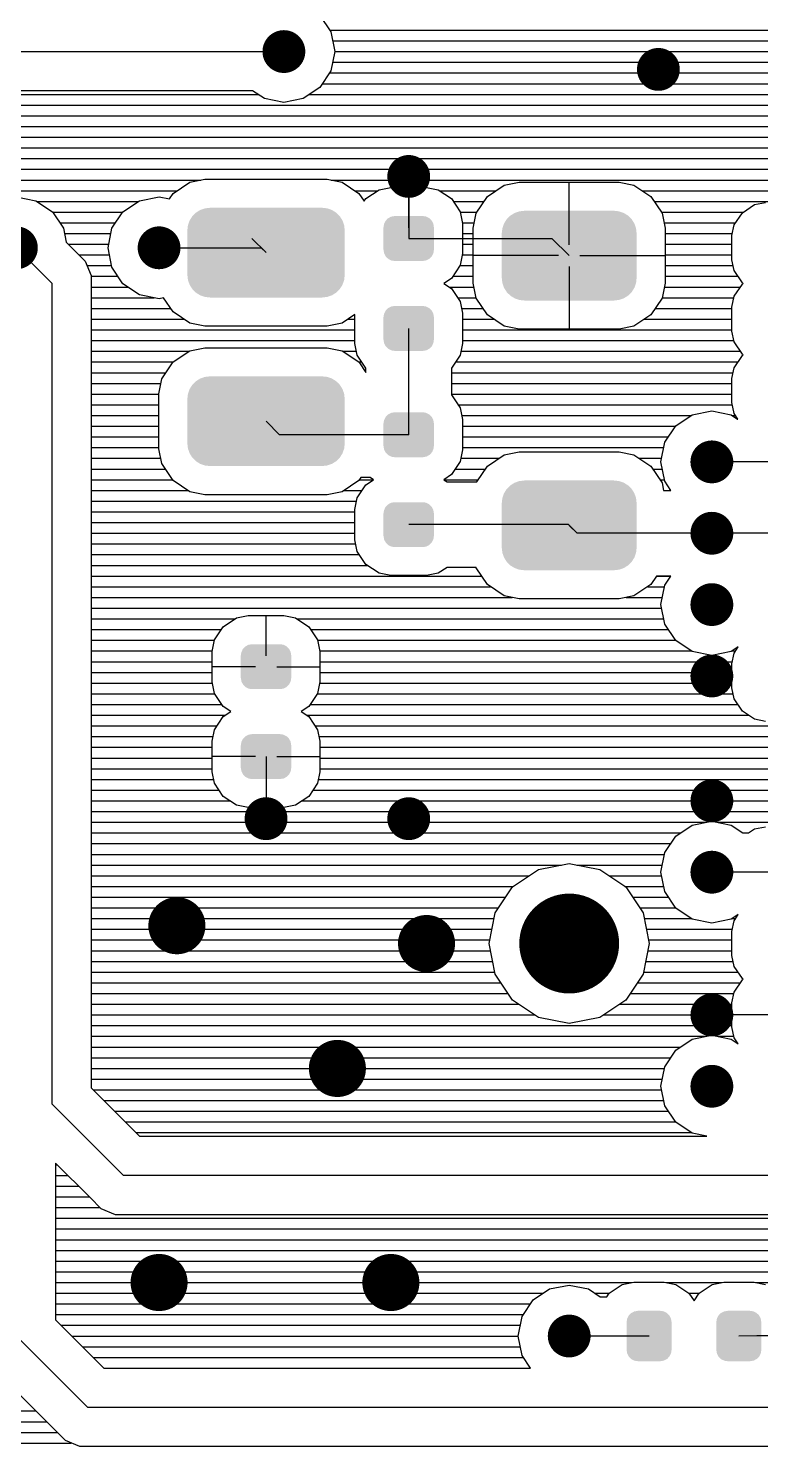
# Model space of a CAD drawing. Extents: x 295 to 953, y 10 to 290.
# Drawn here: x 773.9 to 807.8, y 110.2 to 175.8 of the extents above; entities that cross this region are included whole.
import ezdxf

# ---------------------------------------------------------------- set-up
doc = ezdxf.new("R2010")
doc.units = 0
doc.header["$LTSCALE"] = 5
doc.header["$MEASUREMENT"] = 0
doc.layers.get('0').update_dxf_attribs({"linetype": 'CONTINUOUS', "lineweight": 25})

msp = doc.modelspace()

# ---------------------------------------------------------------- linework, layer by layer
for p, q in [((787.348, 176.387), (787.856, 175.621)), ((787.797, 175.706), (843.799, 175.706)), ((787.856, 175.621), (788.035, 174.716)), ((764.221, 174.716), (785.684, 174.716)), ((788.035, 174.716), (787.856, 173.818)), ((787.936, 175.211), (843.799, 175.211)), ((788.035, 174.716), (843.799, 174.716)), ((787.936, 174.221), (843.799, 174.221)), ((787.856, 173.818), (787.348, 173.052)), ((787.797, 173.725), (843.799, 173.725)), ((765.41, 172.735), (784.488, 172.735)), ((784.238, 172.9), (765.66, 172.9)), ((784.779, 172.543), (784.238, 172.9)), ((787.348, 173.052), (786.582, 172.543)), ((786.873, 172.735), (833.12, 172.735)), ((787.467, 173.23), (834.025, 173.23)), ((750.907, 172.239), (832.5, 172.239)), ((785.684, 172.358), (784.779, 172.543)), ((786.582, 172.543), (785.684, 172.358)), ((751.402, 171.744), (832.163, 171.744)), ((751.68, 171.249), (831.833, 171.249)), ((751.805, 170.753), (831.707, 170.753)), ((751.805, 170.258), (831.608, 170.258)), ((751.805, 169.763), (831.509, 169.763)), ((751.805, 169.268), (831.608, 169.268)), ((751.805, 168.772), (781.84, 168.772)), ((780.552, 168.151), (781.332, 168.673)), ((781.332, 168.673), (782.025, 168.812)), ((782.025, 168.812), (787.685, 168.812)), ((787.685, 168.812), (788.378, 168.673)), ((787.87, 168.772), (831.707, 168.772)), ((788.378, 168.673), (789.157, 168.151)), ((791.462, 168.937), (791.462, 166.065)), ((795.887, 168.534), (796.574, 168.673)), ((796.574, 168.673), (801.203, 168.673)), ((798.892, 165.767), (798.892, 168.673)), ((801.203, 168.673), (801.89, 168.534)), ((751.805, 168.277), (780.744, 168.277)), ((780.381, 167.9), (780.552, 168.151)), ((788.966, 168.277), (790.029, 168.277)), ((789.157, 168.151), (789.402, 167.788)), ((789.481, 167.914), (790.089, 168.323)), ((790.089, 168.323), (790.63, 168.429)), ((790.63, 168.429), (792.288, 168.429)), ((791.462, 166.56), (791.462, 168.429)), ((792.288, 168.429), (792.829, 168.323)), ((792.829, 168.323), (793.437, 167.914)), ((792.889, 168.277), (795.504, 168.277)), ((794.586, 167.233), (795.108, 168.013)), ((795.108, 168.013), (795.887, 168.534)), ((801.89, 168.534), (802.669, 168.013)), ((802.273, 168.277), (831.833, 168.277)), ((802.669, 168.013), (803.191, 167.233)), ((773.301, 167.993), (774.199, 167.815)), ((774.199, 167.815), (774.965, 167.306)), ((774.246, 167.782), (778.954, 167.782)), ((778.234, 167.306), (779.001, 167.815)), ((779.001, 167.815), (779.905, 167.993)), ((779.905, 167.993), (780.381, 167.9)), ((789.402, 167.788), (789.481, 167.914)), ((793.437, 167.914), (793.84, 167.306)), ((793.523, 167.782), (794.949, 167.782)), ((802.828, 167.782), (832.163, 167.782)), ((806.909, 167.26), (807.47, 167.636)), ((807.47, 167.636), (807.972, 167.735)), ((774.965, 167.306), (775.474, 166.54)), ((774.972, 167.286), (778.228, 167.286)), ((775.309, 166.791), (777.891, 166.791)), ((777.726, 166.54), (778.234, 167.306)), ((793.84, 167.306), (793.952, 166.765)), ((793.846, 167.286), (794.619, 167.286)), ((793.945, 166.791), (794.5, 166.791)), ((793.952, 166.765), (793.952, 165.365)), ((794.447, 166.547), (794.586, 167.233)), ((803.158, 167.286), (806.949, 167.286)), ((803.191, 167.233), (803.33, 166.547)), ((803.277, 166.791), (806.592, 166.791)), ((806.526, 166.692), (806.909, 167.26)), ((775.474, 166.54), (775.599, 165.899)), ((775.52, 166.296), (777.68, 166.296)), ((777.548, 165.635), (777.726, 166.54)), ((784.198, 166.065), (784.858, 165.411)), ((791.462, 166.065), (798.093, 166.065)), ((791.958, 166.065), (793.952, 166.065)), ((793.952, 166.296), (794.447, 166.296)), ((794.447, 163.998), (794.447, 166.547)), ((798.093, 166.065), (798.892, 165.272)), ((803.33, 166.547), (803.33, 163.998)), ((803.33, 166.296), (806.447, 166.296)), ((806.427, 166.197), (806.526, 166.692)), ((806.427, 165.081), (806.427, 166.197)), ((774.952, 163.984), (773.301, 165.635)), ((775.599, 165.899), (775.976, 165.523)), ((775.699, 165.8), (777.581, 165.8)), ((775.976, 165.523), (776.491, 165.015)), ((777.726, 164.737), (777.548, 165.635)), ((779.905, 165.635), (784.627, 165.635)), ((784.627, 165.635), (784.858, 165.411)), ((793.952, 165.8), (794.447, 165.8)), ((803.33, 165.8), (806.427, 165.8)), ((776.194, 165.305), (777.614, 165.305)), ((776.491, 165.015), (776.768, 164.348)), ((776.57, 164.81), (777.713, 164.81)), ((778.234, 163.971), (777.726, 164.737)), ((793.84, 164.83), (793.437, 164.222)), ((793.833, 164.81), (794.447, 164.81)), ((793.952, 165.365), (793.84, 164.83)), ((793.939, 165.305), (794.447, 165.305)), ((798.396, 165.272), (794.447, 165.272)), ((798.892, 164.777), (798.892, 161.871)), ((799.387, 165.272), (803.33, 165.272)), ((803.33, 165.305), (806.427, 165.305)), ((803.33, 164.81), (806.48, 164.81)), ((806.526, 164.579), (806.427, 165.081)), ((776.768, 164.348), (776.768, 126.764)), ((776.768, 164.315), (778.003, 164.315)), ((793.437, 164.222), (793.087, 163.984)), ((793.503, 164.315), (794.447, 164.315)), ((803.33, 164.315), (806.704, 164.315)), ((806.909, 164.011), (806.526, 164.579)), ((774.952, 126.011), (774.952, 163.984)), ((776.768, 163.819), (778.459, 163.819)), ((779.001, 163.463), (778.234, 163.971)), ((779.905, 163.278), (779.001, 163.463)), ((793.087, 163.984), (793.437, 163.753)), ((793.338, 163.819), (794.48, 163.819)), ((793.437, 163.753), (793.84, 163.146)), ((794.586, 163.311), (794.447, 163.998)), ((803.33, 163.998), (803.191, 163.311)), ((803.297, 163.819), (806.817, 163.819)), ((806.526, 163.39), (806.909, 163.958)), ((806.949, 163.984), (806.909, 164.011)), ((806.909, 163.958), (806.949, 163.984)), ((776.768, 163.324), (779.674, 163.324)), ((776.768, 162.829), (780.447, 162.829)), ((780.117, 163.324), (779.905, 163.278)), ((780.552, 162.67), (780.117, 163.324)), ((793.721, 163.324), (794.579, 163.324)), ((793.84, 163.146), (793.952, 162.611)), ((793.906, 162.829), (794.91, 162.829)), ((795.108, 162.531), (794.586, 163.311)), ((803.191, 163.311), (802.669, 162.531)), ((802.867, 162.829), (806.427, 162.829)), ((803.198, 163.324), (806.513, 163.324)), ((806.427, 162.895), (806.526, 163.39)), ((806.427, 161.779), (806.427, 162.895)), ((776.768, 162.333), (781.048, 162.333)), ((781.332, 162.148), (780.552, 162.67)), ((782.025, 162.01), (781.332, 162.148)), ((788.378, 162.148), (787.685, 162.01)), ((788.966, 162.545), (788.378, 162.148)), ((788.662, 162.333), (788.966, 162.333)), ((788.966, 161.204), (788.966, 162.545)), ((793.952, 162.611), (793.952, 161.204)), ((793.952, 162.333), (795.398, 162.333)), ((795.887, 162.01), (795.108, 162.531)), ((802.669, 162.531), (801.89, 162.01)), ((802.379, 162.333), (806.427, 162.333)), ((776.768, 161.838), (788.966, 161.838)), ((787.685, 162.01), (782.025, 162.01)), ((791.462, 156.984), (791.462, 161.904)), ((793.952, 161.838), (806.427, 161.838)), ((796.574, 161.871), (795.887, 162.01)), ((801.203, 161.871), (796.574, 161.871)), ((801.89, 162.01), (801.203, 161.871)), ((806.526, 161.277), (806.427, 161.779)), ((776.768, 161.343), (788.966, 161.343)), ((776.768, 160.847), (781.299, 160.847)), ((780.552, 160.352), (781.332, 160.874)), ((781.332, 160.874), (782.025, 161.013)), ((782.025, 161.013), (787.685, 161.013)), ((787.685, 161.013), (788.378, 160.874)), ((788.378, 160.874), (789.157, 160.352)), ((788.411, 160.847), (789.039, 160.847)), ((789.078, 160.669), (788.966, 161.204)), ((793.952, 161.204), (793.84, 160.669)), ((793.879, 160.847), (806.817, 160.847)), ((793.952, 161.343), (806.513, 161.343)), ((806.909, 160.709), (806.526, 161.277)), ((776.768, 160.352), (780.559, 160.352)), ((780.031, 159.573), (780.552, 160.352)), ((789.481, 160.068), (789.078, 160.669)), ((789.151, 160.352), (789.283, 160.352)), ((789.157, 160.352), (789.481, 159.87)), ((793.84, 160.669), (793.443, 160.068)), ((793.635, 160.352), (806.704, 160.352)), ((806.526, 160.088), (806.909, 160.656)), ((806.949, 160.682), (806.909, 160.709)), ((806.909, 160.656), (806.949, 160.682)), ((776.768, 159.857), (780.222, 159.857)), ((779.892, 158.879), (780.031, 159.573)), ((789.481, 159.87), (789.481, 160.068)), ((793.443, 160.068), (793.443, 158.827)), ((793.443, 159.857), (806.48, 159.857)), ((806.427, 159.593), (806.526, 160.088)), ((806.427, 158.477), (806.427, 159.593)), ((776.768, 159.362), (779.991, 159.362)), ((776.768, 158.866), (779.892, 158.866)), ((779.892, 156.337), (779.892, 158.879)), ((793.443, 159.362), (806.427, 159.362)), ((793.443, 158.866), (806.427, 158.866)), ((793.443, 158.827), (793.84, 158.226)), ((776.768, 158.371), (779.892, 158.371)), ((793.741, 158.371), (806.447, 158.371)), ((793.84, 158.226), (793.952, 157.684)), ((806.526, 157.975), (806.427, 158.477)), ((776.768, 157.876), (779.892, 157.876)), ((785.479, 156.984), (784.858, 157.611)), ((793.912, 157.876), (804.545, 157.876)), ((793.952, 157.684), (793.952, 156.284)), ((803.825, 157.4), (804.591, 157.909)), ((804.591, 157.909), (805.496, 158.087)), ((805.496, 158.087), (806.394, 157.909)), ((806.394, 157.909), (806.685, 157.711)), ((806.44, 157.876), (806.592, 157.876)), ((806.704, 157.711), (806.526, 157.975)), ((806.685, 157.711), (806.704, 157.711)), ((776.768, 157.38), (779.892, 157.38)), ((776.768, 156.885), (779.892, 156.885)), ((791.462, 156.984), (785.479, 156.984)), ((793.952, 157.38), (803.818, 157.38)), ((793.952, 156.885), (803.482, 156.885)), ((803.316, 156.634), (803.825, 157.4)), ((776.768, 156.39), (779.892, 156.39)), ((780.031, 155.65), (779.892, 156.337)), ((793.952, 156.284), (793.84, 155.749)), ((793.952, 156.39), (803.27, 156.39)), ((803.138, 155.729), (803.316, 156.634)), ((776.768, 155.894), (779.985, 155.894)), ((780.552, 154.871), (780.031, 155.65)), ((793.84, 155.749), (793.437, 155.142)), ((793.873, 155.894), (795.649, 155.894)), ((794.619, 154.805), (795.108, 155.538)), ((795.108, 155.538), (795.887, 156.06)), ((795.887, 156.06), (796.574, 156.192)), ((796.574, 156.192), (801.203, 156.192)), ((801.203, 156.192), (801.89, 156.06)), ((801.89, 156.06), (802.669, 155.538)), ((802.128, 155.894), (803.171, 155.894)), ((802.669, 155.538), (803.191, 154.752)), ((803.316, 154.831), (803.138, 155.729)), ((810.614, 155.729), (805.496, 155.729)), ((776.768, 155.399), (780.196, 155.399)), ((776.768, 154.904), (780.526, 154.904)), ((789.25, 155.003), (789.157, 154.871)), ((789.184, 154.904), (789.831, 154.904)), ((789.679, 155.003), (789.25, 155.003)), ((789.481, 154.673), (789.831, 154.904)), ((789.831, 154.904), (789.679, 155.003)), ((793.437, 155.142), (793.087, 154.904)), ((793.087, 154.904), (794.685, 154.904)), ((793.087, 154.904), (793.239, 154.805)), ((793.609, 155.399), (795.015, 155.399)), ((802.762, 155.399), (803.204, 155.399)), ((803.092, 154.904), (803.303, 154.904)), ((776.768, 154.409), (781.239, 154.409)), ((781.332, 154.349), (780.552, 154.871)), ((782.025, 154.21), (781.332, 154.349)), ((788.378, 154.349), (787.685, 154.21)), ((789.157, 154.871), (788.378, 154.349)), ((788.471, 154.409), (789.309, 154.409)), ((789.078, 154.065), (789.481, 154.673)), ((793.239, 154.805), (794.619, 154.805)), ((803.191, 154.752), (803.264, 154.409)), ((803.264, 154.409), (803.594, 154.409)), ((803.594, 154.409), (803.316, 154.831)), ((776.768, 153.913), (789.045, 153.913)), ((787.685, 154.21), (782.025, 154.21)), ((788.966, 153.53), (789.078, 154.065)), ((776.768, 153.418), (788.966, 153.418)), ((776.768, 152.923), (788.966, 152.923)), ((788.966, 152.124), (788.966, 153.53)), ((776.768, 152.427), (788.966, 152.427)), ((798.859, 152.824), (791.462, 152.824)), ((799.255, 152.427), (798.859, 152.824)), ((799.255, 152.427), (798.892, 152.791)), ((805.496, 152.427), (799.255, 152.427)), ((810.614, 152.427), (805.496, 152.427)), ((776.768, 151.932), (789.006, 151.932)), ((789.078, 151.589), (788.966, 152.124)), ((776.768, 151.437), (789.177, 151.437)), ((789.481, 150.981), (789.078, 151.589)), ((790.089, 150.572), (789.481, 150.981)), ((776.768, 150.941), (789.534, 150.941)), ((776.768, 150.446), (794.844, 150.446)), ((790.63, 150.466), (790.089, 150.572)), ((792.288, 150.466), (790.63, 150.466)), ((792.829, 150.572), (792.288, 150.466)), ((793.239, 150.842), (792.829, 150.572)), ((794.579, 150.842), (793.239, 150.842)), ((794.586, 150.829), (794.579, 150.842)), ((795.108, 150.05), (794.586, 150.829)), ((802.933, 150.446), (802.669, 150.05)), ((802.933, 150.446), (803.594, 150.446)), ((803.594, 150.446), (802.933, 150.446)), ((803.316, 150.03), (803.594, 150.446)), ((776.768, 149.951), (795.253, 149.951)), ((795.887, 149.528), (795.108, 150.05)), ((802.669, 150.05), (801.89, 149.528)), ((802.524, 149.951), (803.303, 149.951)), ((803.138, 149.125), (803.316, 150.03)), ((776.768, 149.456), (796.25, 149.456)), ((796.574, 149.389), (795.887, 149.528)), ((801.203, 149.389), (796.574, 149.389)), ((801.89, 149.528), (801.203, 149.389)), ((801.527, 149.456), (803.204, 149.456)), ((803.316, 148.227), (803.138, 149.125)), ((776.768, 148.96), (803.171, 148.96)), ((776.768, 148.465), (783.425, 148.465)), ((782.877, 148.102), (783.485, 148.511)), ((783.485, 148.511), (784.026, 148.617)), ((784.026, 148.617), (785.684, 148.617)), ((784.858, 146.748), (784.858, 148.617)), ((785.684, 148.617), (786.225, 148.511)), ((786.225, 148.511), (786.833, 148.102)), ((786.285, 148.465), (803.27, 148.465)), ((776.768, 147.97), (782.791, 147.97)), ((782.474, 147.494), (782.877, 148.102)), ((786.833, 148.102), (787.236, 147.494)), ((786.919, 147.97), (803.482, 147.97)), ((803.825, 147.461), (803.316, 148.227)), ((776.768, 147.474), (782.468, 147.474)), ((782.362, 146.953), (782.474, 147.494)), ((787.236, 147.494), (787.348, 146.953)), ((787.242, 147.474), (803.818, 147.474)), ((804.591, 146.953), (803.825, 147.461)), ((806.718, 147.164), (806.394, 146.953)), ((806.526, 146.88), (806.718, 147.164)), ((776.768, 146.979), (782.369, 146.979)), ((776.768, 146.484), (782.362, 146.484)), ((782.362, 145.553), (782.362, 146.953)), ((787.341, 146.979), (804.545, 146.979)), ((787.348, 146.953), (787.348, 145.553)), ((787.348, 146.484), (806.447, 146.484)), ((805.496, 146.768), (804.591, 146.953)), ((806.394, 146.953), (805.496, 146.768)), ((806.427, 146.385), (806.526, 146.88)), ((806.427, 145.269), (806.427, 146.385)), ((806.44, 146.979), (806.592, 146.979)), ((776.768, 145.988), (782.362, 145.988)), ((784.363, 146.253), (782.362, 146.253)), ((785.354, 146.253), (787.348, 146.253)), ((787.348, 145.988), (806.427, 145.988)), ((776.768, 145.493), (782.375, 145.493)), ((782.474, 145.018), (782.362, 145.553)), ((787.348, 145.553), (787.236, 145.018)), ((787.335, 145.493), (806.427, 145.493)), ((806.526, 144.767), (806.427, 145.269)), ((776.768, 144.998), (782.481, 144.998)), ((776.768, 144.503), (782.811, 144.503)), ((782.877, 144.41), (782.474, 145.018)), ((783.227, 144.172), (782.877, 144.41)), ((786.833, 144.41), (786.483, 144.172)), ((787.236, 145.018), (786.833, 144.41)), ((786.899, 144.503), (806.704, 144.503)), ((787.229, 144.998), (806.48, 144.998)), ((806.909, 144.199), (806.526, 144.767)), ((776.768, 144.007), (782.976, 144.007)), ((782.474, 143.334), (782.877, 143.941)), ((782.877, 143.941), (783.227, 144.172)), ((786.483, 144.172), (786.833, 143.941)), ((786.734, 144.007), (807.193, 144.007)), ((786.833, 143.941), (787.236, 143.334)), ((807.47, 143.822), (806.909, 144.199)), ((807.972, 143.723), (807.47, 143.822)), ((776.768, 143.512), (782.593, 143.512)), ((782.362, 142.799), (782.474, 143.334)), ((787.117, 143.512), (843.799, 143.512)), ((787.236, 143.334), (787.348, 142.799)), ((776.768, 143.017), (782.408, 143.017)), ((776.768, 142.521), (782.362, 142.521)), ((782.362, 141.392), (782.362, 142.799)), ((787.302, 143.017), (818.578, 143.017)), ((787.348, 142.799), (787.348, 141.392)), ((787.348, 142.521), (817.852, 142.521)), ((776.768, 142.026), (782.362, 142.026)), ((784.363, 142.092), (782.362, 142.092)), ((784.858, 142.092), (784.858, 139.219)), ((785.354, 142.092), (787.348, 142.092)), ((787.348, 142.026), (817.515, 142.026)), ((776.768, 141.531), (782.362, 141.531)), ((782.474, 140.857), (782.362, 141.392)), ((784.858, 141.597), (784.858, 139.734)), ((787.348, 141.392), (787.236, 140.857)), ((787.348, 141.531), (817.304, 141.531)), ((776.768, 141.035), (782.435, 141.035)), ((776.768, 140.54), (782.679, 140.54)), ((782.877, 140.25), (782.474, 140.857)), ((787.236, 140.857), (786.833, 140.25)), ((787.031, 140.54), (816.63, 140.54)), ((787.275, 141.035), (817.125, 141.035)), ((776.768, 140.045), (783.181, 140.045)), ((783.485, 139.84), (782.877, 140.25)), ((784.026, 139.734), (783.485, 139.84)), ((786.225, 139.84), (785.684, 139.734)), ((786.833, 140.25), (786.225, 139.84)), ((786.529, 140.045), (816.254, 140.045)), ((776.768, 139.55), (816.062, 139.55)), ((785.684, 139.734), (784.026, 139.734)), ((776.768, 139.054), (805.265, 139.054)), ((776.768, 138.559), (804.05, 138.559)), ((803.825, 138.414), (804.591, 138.922)), ((804.591, 138.922), (805.496, 139.1)), ((805.496, 139.1), (806.394, 138.922)), ((805.72, 139.054), (816.062, 139.054)), ((806.394, 138.922), (806.935, 138.559)), ((806.935, 138.559), (807.193, 138.559)), ((807.193, 138.559), (807.47, 138.744)), ((807.47, 138.744), (807.972, 138.843)), ((776.768, 138.064), (803.594, 138.064)), ((803.316, 137.648), (803.825, 138.414)), ((776.768, 137.568), (803.303, 137.568)), ((803.138, 136.743), (803.316, 137.648)), ((776.768, 137.073), (798.529, 137.073)), ((776.768, 136.578), (797.043, 136.578)), ((796.27, 136.063), (797.472, 136.862)), ((797.472, 136.862), (798.892, 137.146)), ((798.892, 137.146), (800.305, 136.862)), ((799.248, 137.073), (803.204, 137.073)), ((800.305, 136.862), (801.507, 136.063)), ((800.734, 136.578), (803.171, 136.578)), ((803.316, 135.845), (803.138, 136.743)), ((810.614, 136.743), (805.496, 136.743)), ((776.768, 136.082), (796.303, 136.082)), ((795.464, 134.861), (796.27, 136.063)), ((801.474, 136.082), (803.27, 136.082)), ((801.507, 136.063), (802.313, 134.861)), ((776.768, 135.587), (795.953, 135.587)), ((801.824, 135.587), (803.482, 135.587)), ((803.825, 135.079), (803.316, 135.845)), ((776.768, 135.092), (795.623, 135.092)), ((776.768, 134.597), (795.418, 134.597)), ((795.187, 133.441), (795.464, 134.861)), ((802.154, 135.092), (803.818, 135.092)), ((802.313, 134.861), (802.59, 133.441)), ((802.359, 134.597), (804.545, 134.597)), ((804.591, 134.57), (803.825, 135.079)), ((805.496, 134.385), (804.591, 134.57)), ((806.394, 134.57), (805.496, 134.385)), ((806.718, 134.781), (806.394, 134.57)), ((806.44, 134.597), (806.592, 134.597)), ((806.526, 134.497), (806.718, 134.781)), ((776.768, 134.101), (795.319, 134.101)), ((802.458, 134.101), (806.447, 134.101)), ((806.427, 134.002), (806.526, 134.497)), ((806.427, 132.886), (806.427, 134.002)), ((776.768, 133.606), (795.22, 133.606)), ((795.464, 132.028), (795.187, 133.441)), ((802.59, 133.441), (802.313, 132.028)), ((802.557, 133.606), (806.427, 133.606)), ((776.768, 133.111), (795.253, 133.111)), ((776.768, 132.615), (795.352, 132.615)), ((802.425, 132.615), (806.48, 132.615)), ((802.524, 133.111), (806.427, 133.111)), ((806.526, 132.384), (806.427, 132.886)), ((776.768, 132.12), (795.451, 132.12)), ((796.27, 130.826), (795.464, 132.028)), ((802.313, 132.028), (801.507, 130.826)), ((802.326, 132.12), (806.704, 132.12)), ((806.909, 131.816), (806.526, 132.384)), ((776.768, 131.625), (795.735, 131.625)), ((802.042, 131.625), (806.817, 131.625)), ((806.526, 131.195), (806.909, 131.763)), ((806.949, 131.79), (806.909, 131.816)), ((806.909, 131.763), (806.949, 131.79)), ((776.768, 131.129), (796.065, 131.129)), ((776.768, 130.634), (796.554, 130.634)), ((797.472, 130.02), (796.27, 130.826)), ((801.507, 130.826), (800.305, 130.02)), ((801.223, 130.634), (806.427, 130.634)), ((801.712, 131.129), (806.513, 131.129)), ((806.427, 130.7), (806.526, 131.195)), ((806.427, 129.584), (806.427, 130.7)), ((776.768, 130.139), (797.294, 130.139)), ((798.892, 129.743), (797.472, 130.02)), ((800.305, 130.02), (798.892, 129.743)), ((800.483, 130.139), (806.427, 130.139)), ((810.614, 130.139), (805.496, 130.139)), ((810.119, 130.139), (806.427, 130.139)), ((776.768, 129.644), (806.427, 129.644)), ((806.526, 129.082), (806.427, 129.584)), ((776.768, 129.148), (805.265, 129.148)), ((776.768, 128.653), (804.05, 128.653)), ((803.825, 128.508), (804.591, 129.016)), ((804.591, 129.016), (805.496, 129.194)), ((805.496, 129.194), (806.394, 129.016)), ((805.72, 129.148), (806.513, 129.148)), ((806.394, 129.016), (806.718, 128.798)), ((806.718, 128.798), (806.526, 129.082)), ((776.768, 128.158), (803.594, 128.158)), ((803.316, 127.742), (803.825, 128.508)), ((776.768, 127.662), (803.303, 127.662)), ((803.138, 126.837), (803.316, 127.742)), ((776.768, 127.167), (803.204, 127.167)), ((776.768, 126.764), (779.001, 124.525)), ((776.854, 126.672), (803.171, 126.672)), ((803.316, 125.939), (803.138, 126.837)), ((778.254, 122.709), (774.952, 126.011)), ((777.35, 126.176), (803.27, 126.176)), ((777.845, 125.681), (803.482, 125.681)), ((803.825, 125.173), (803.316, 125.939)), ((778.34, 125.186), (803.818, 125.186)), ((804.591, 124.664), (803.825, 125.173)), ((778.835, 124.691), (804.545, 124.691)), ((779.001, 124.525), (805.265, 124.525)), ((805.265, 124.525), (804.591, 124.664)), ((775.117, 123.277), (775.117, 116.033)), ((776.709, 121.686), (775.117, 123.277)), ((775.117, 123.205), (775.19, 123.205)), ((775.117, 122.709), (775.685, 122.709)), ((775.117, 122.214), (776.181, 122.214)), ((817.878, 122.709), (778.254, 122.709)), ((775.117, 121.719), (776.676, 121.719)), ((777.224, 121.171), (776.709, 121.686)), ((775.117, 121.223), (777.171, 121.223)), ((777.891, 120.893), (777.224, 121.171)), ((811.037, 120.893), (777.891, 120.893)), ((775.117, 120.728), (811.004, 120.728)), ((775.117, 120.233), (811.004, 120.233)), ((775.117, 119.738), (811.004, 119.738)), ((775.117, 119.242), (811.103, 119.242)), ((775.117, 118.747), (811.109, 118.747)), ((775.117, 118.252), (811.004, 118.252)), ((775.117, 117.756), (801.811, 117.756)), ((797.987, 117.459), (798.892, 117.637)), ((798.892, 117.637), (799.79, 117.459)), ((800.741, 117.261), (801.348, 117.664)), ((801.348, 117.664), (801.883, 117.77)), ((801.883, 117.77), (803.29, 117.77)), ((803.29, 117.77), (803.825, 117.664)), ((803.363, 117.756), (805.971, 117.756)), ((803.825, 117.664), (804.433, 117.261)), ((804.901, 117.261), (805.509, 117.664)), ((805.509, 117.664), (806.044, 117.77)), ((806.044, 117.77), (807.451, 117.77)), ((807.451, 117.77), (807.985, 117.664)), ((807.523, 117.756), (811.004, 117.756)), ((775.117, 117.261), (797.696, 117.261)), ((796.712, 116.185), (797.221, 116.951)), ((797.221, 116.951), (797.987, 117.459)), ((799.79, 117.459), (800.331, 117.096)), ((800.081, 117.261), (800.748, 117.261)), ((800.331, 117.096), (800.635, 117.096)), ((800.635, 117.096), (800.741, 117.261)), ((804.426, 117.261), (804.908, 117.261)), ((804.433, 117.261), (804.67, 116.911)), ((804.67, 116.911), (804.901, 117.261)), ((775.117, 116.766), (797.102, 116.766)), ((775.117, 116.27), (796.772, 116.27)), ((796.534, 115.28), (796.712, 116.185)), ((775.117, 116.033), (777.35, 113.794)), ((775.368, 115.775), (796.633, 115.775)), ((776.603, 111.978), (773.301, 115.28)), ((775.864, 115.28), (796.534, 115.28)), ((796.712, 114.382), (796.534, 115.28)), ((802.59, 115.28), (798.892, 115.28)), ((807.576, 115.286), (806.744, 115.28)), ((813.975, 115.286), (807.576, 115.286)), ((776.359, 114.785), (796.633, 114.785)), ((776.854, 114.289), (796.772, 114.289)), ((797.102, 113.794), (796.712, 114.382)), ((775.058, 110.954), (772.271, 113.741)), ((777.35, 113.794), (797.102, 113.794)), ((777.35, 113.794), (797.102, 113.794)), ((713.238, 111.813), (774.199, 111.813)), ((816.227, 111.978), (776.603, 111.978)), ((713.112, 111.317), (774.695, 111.317)), ((775.573, 110.439), (775.058, 110.954)), ((712.445, 110.327), (775.837, 110.327)), ((712.782, 110.822), (775.19, 110.822)), ((776.24, 110.162), (775.573, 110.439)), ((816.584, 110.162), (776.24, 110.162))]:
    msp.add_line(p, q)
for points, const_width in [([(785.188, 174.716, 1), (786.179, 174.716, 1)], 0.991), ([(802.524, 173.89, 1), (803.515, 173.89, 1)], 0.991), ([(790.967, 168.937, 1), (791.958, 168.937, 1)], 0.991), ([(772.806, 165.635, 1), (773.797, 165.635, 1)], 0.991), ([(779.41, 165.635, 1), (780.401, 165.635, 1)], 0.991), ([(805, 155.729, 1), (805.991, 155.729, 1)], 0.991), ([(805, 152.427, 1), (805.991, 152.427, 1)], 0.991), ([(805, 149.125, 1), (805.991, 149.125, 1)], 0.991), ([(805, 145.823, 1), (805.991, 145.823, 1)], 0.991), ([(805, 140.045, 1), (805.991, 140.045, 1)], 0.991), ([(784.363, 139.219, 1), (785.354, 139.219, 1)], 0.991), ([(790.967, 139.219, 1), (791.958, 139.219, 1)], 0.991), ([(805, 136.743, 1), (805.991, 136.743, 1)], 0.991), ([(780.07, 134.266, 1), (781.391, 134.266, 1)], 1.321), ([(797.736, 133.441, 1), (800.047, 133.441, 1)], 2.311), ([(791.627, 133.441, 1), (792.948, 133.441, 1)], 1.321), ([(805, 130.139, 1), (805.991, 130.139, 1)], 0.991), ([(787.5, 127.662, 1), (788.821, 127.662, 1)], 1.321), ([(805, 126.837, 1), (805.991, 126.837, 1)], 0.991), ([(779.245, 117.756, 1), (780.566, 117.756, 1)], 1.321), ([(789.976, 117.756, 1), (791.297, 117.756, 1)], 1.321), ([(798.396, 115.28, 1), (799.387, 115.28, 1)], 0.991)]:
    msp.add_lwpolyline(points, format="xyb", close=True, dxfattribs=dict(const_width=const_width))
for points in [[(781.614, 167.263), (781.806, 167.383), (788.104, 167.263), (787.909, 167.383)], [(781.806, 167.383), (781.814, 167.386), (787.909, 167.383), (787.905, 167.386)], [(781.814, 167.386), (782.027, 167.46), (787.905, 167.386), (787.687, 167.46)], [(782.027, 167.46), (782.04, 167.462), (787.687, 167.46), (787.683, 167.462)], [(782.04, 167.462), (782.26, 167.486), (787.683, 167.462), (787.457, 167.486)], [(782.26, 167.486), (782.26, 167.491), (787.457, 167.486), (787.457, 167.491)], [(796.812, 167.348), (796.812, 167.352), (800.972, 167.348), (800.972, 167.352)], [(781.244, 166.68), (781.318, 166.895), (788.474, 166.68), (788.398, 166.895)], [(781.318, 166.895), (781.322, 166.901), (788.398, 166.895), (788.396, 166.901)], [(781.322, 166.901), (781.442, 167.093), (788.396, 166.901), (788.273, 167.093)], [(781.442, 167.093), (781.448, 167.098), (788.273, 167.093), (788.27, 167.098)], [(781.448, 167.098), (781.608, 167.259), (788.27, 167.098), (788.108, 167.259)], [(781.608, 167.259), (781.614, 167.263), (788.108, 167.259), (788.104, 167.263)], [(790.297, 166.586), (790.318, 166.733), (792.628, 166.586), (792.604, 166.733)], [(790.318, 166.733), (790.326, 166.749), (792.604, 166.733), (792.602, 166.749)], [(790.326, 166.749), (790.389, 166.881), (792.602, 166.749), (792.533, 166.881)], [(790.389, 166.881), (790.402, 166.896), (792.533, 166.881), (792.526, 166.896)], [(790.402, 166.896), (790.503, 167), (792.526, 166.896), (792.418, 167)], [(790.503, 167), (790.523, 167.011), (792.418, 167), (792.407, 167.011)], [(790.523, 167.011), (790.649, 167.077), (792.407, 167.011), (792.27, 167.077)], [(790.649, 167.077), (790.681, 167.083), (792.27, 167.077), (792.259, 167.083)], [(790.681, 167.083), (790.812, 167.105), (792.259, 167.083), (792.113, 167.105)], [(795.8, 166.545), (795.872, 166.754), (801.985, 166.545), (801.91, 166.754)], [(795.872, 166.754), (795.879, 166.765), (801.91, 166.754), (801.906, 166.765)], [(795.879, 166.765), (795.995, 166.953), (801.906, 166.765), (801.786, 166.953)], [(795.995, 166.953), (796.005, 166.962), (801.786, 166.953), (801.78, 166.962)], [(796.005, 166.962), (796.16, 167.119), (801.78, 166.962), (801.621, 167.119)], [(796.16, 167.119), (796.173, 167.126), (801.621, 167.119), (801.613, 167.126)], [(796.173, 167.126), (796.358, 167.244), (801.613, 167.126), (801.423, 167.244)], [(796.358, 167.244), (796.374, 167.249), (801.423, 167.244), (801.414, 167.249)], [(796.374, 167.249), (796.579, 167.321), (801.414, 167.249), (801.2, 167.321)], [(796.579, 167.321), (796.603, 167.324), (801.2, 167.321), (801.192, 167.324)], [(796.603, 167.324), (796.812, 167.348), (801.192, 167.324), (800.972, 167.348)], [(781.216, 166.448), (781.241, 166.674), (788.5, 166.448), (788.474, 166.674)], [(781.219, 166.365), (781.216, 166.448), (788.497, 166.365), (788.5, 166.448)], [(781.219, 164.457), (781.219, 166.365), (788.497, 164.457), (788.497, 166.365)], [(781.241, 166.674), (781.244, 166.68), (788.474, 166.674), (788.474, 166.68)], [(790.293, 165.543), (790.293, 166.586), (792.631, 165.543), (792.631, 166.586)], [(795.771, 166.312), (795.796, 166.532), (802.012, 166.312), (801.986, 166.532)], [(795.771, 166.309), (795.771, 166.312), (802.012, 166.309), (802.012, 166.312)], [(795.771, 164.235), (795.771, 166.309), (802.012, 164.235), (802.012, 166.309)], [(795.796, 166.532), (795.8, 166.545), (801.986, 166.532), (801.985, 166.545)], [(790.32, 165.397), (790.297, 165.543), (792.607, 165.397), (792.628, 165.543)], [(790.323, 165.38), (790.32, 165.397), (792.599, 165.38), (792.607, 165.397)], [(790.392, 165.248), (790.323, 165.38), (792.536, 165.248), (792.599, 165.38)], [(790.399, 165.234), (790.392, 165.248), (792.522, 165.234), (792.536, 165.248)], [(790.507, 165.129), (790.399, 165.234), (792.421, 165.129), (792.522, 165.234)], [(790.517, 165.119), (790.507, 165.129), (792.402, 165.119), (792.421, 165.129)], [(790.655, 165.052), (790.517, 165.119), (792.275, 165.052), (792.402, 165.119)], [(790.666, 165.046), (790.655, 165.052), (792.244, 165.046), (792.275, 165.052)], [(790.812, 165.024), (790.666, 165.046), (792.113, 165.024), (792.244, 165.046)], [(781.216, 164.374), (781.219, 164.457), (788.5, 164.374), (788.497, 164.457)], [(781.242, 164.148), (781.216, 164.374), (788.475, 164.148), (788.5, 164.374)], [(781.243, 164.141), (781.242, 164.148), (788.473, 164.141), (788.475, 164.148)], [(781.319, 163.927), (781.243, 164.141), (788.398, 163.927), (788.473, 164.141)], [(795.771, 164.232), (795.771, 164.235), (802.012, 164.232), (802.012, 164.235)], [(795.797, 164.012), (795.771, 164.232), (801.988, 164.012), (802.012, 164.232)], [(781.321, 163.921), (781.319, 163.927), (788.395, 163.921), (788.398, 163.927)], [(781.443, 163.728), (781.321, 163.921), (788.274, 163.728), (788.395, 163.921)], [(781.447, 163.723), (781.443, 163.728), (788.269, 163.723), (788.274, 163.728)], [(781.609, 163.563), (781.447, 163.723), (788.109, 163.563), (788.269, 163.723)], [(781.613, 163.559), (781.609, 163.563), (788.102, 163.559), (788.109, 163.563)], [(781.807, 163.438), (781.613, 163.559), (787.911, 163.438), (788.102, 163.559)], [(781.812, 163.436), (781.807, 163.438), (787.902, 163.436), (787.911, 163.438)], [(782.029, 163.361), (781.812, 163.436), (787.69, 163.361), (787.902, 163.436)], [(795.799, 164), (795.797, 164.012), (801.983, 164), (801.988, 164.012)], [(795.873, 163.79), (795.799, 164), (801.912, 163.79), (801.983, 164)], [(795.877, 163.779), (795.873, 163.79), (801.905, 163.779), (801.912, 163.79)], [(795.997, 163.592), (795.877, 163.779), (801.788, 163.592), (801.905, 163.779)], [(796.003, 163.582), (795.997, 163.592), (801.778, 163.582), (801.788, 163.592)], [(796.162, 163.426), (796.003, 163.582), (801.623, 163.426), (801.778, 163.582)], [(796.17, 163.418), (796.162, 163.426), (801.611, 163.418), (801.623, 163.426)], [(796.361, 163.3), (796.17, 163.418), (801.425, 163.3), (801.611, 163.418)], [(782.034, 163.36), (782.029, 163.361), (787.676, 163.36), (787.69, 163.361)], [(782.26, 163.336), (782.034, 163.36), (787.457, 163.336), (787.676, 163.36)], [(782.26, 163.331), (782.26, 163.336), (787.457, 163.331), (787.457, 163.336)], [(790.402, 162.735), (790.503, 162.84), (792.526, 162.735), (792.418, 162.84)], [(790.503, 162.84), (790.523, 162.85), (792.418, 162.84), (792.407, 162.85)], [(790.523, 162.85), (790.649, 162.917), (792.407, 162.85), (792.27, 162.917)], [(790.649, 162.917), (790.681, 162.922), (792.27, 162.917), (792.259, 162.922)], [(790.681, 162.922), (790.812, 162.944), (792.259, 162.922), (792.113, 162.944)], [(796.37, 163.295), (796.361, 163.3), (801.41, 163.295), (801.425, 163.3)], [(796.583, 163.223), (796.37, 163.295), (801.205, 163.223), (801.41, 163.295)], [(796.591, 163.22), (796.583, 163.223), (801.18, 163.22), (801.205, 163.223)], [(796.812, 163.196), (796.591, 163.22), (800.972, 163.196), (801.18, 163.22)], [(796.812, 163.192), (796.812, 163.196), (800.972, 163.192), (800.972, 163.196)], [(790.293, 161.382), (790.293, 162.426), (792.631, 161.382), (792.631, 162.426)], [(790.297, 162.426), (790.318, 162.572), (792.628, 162.426), (792.604, 162.572)], [(790.318, 162.572), (790.326, 162.589), (792.604, 162.572), (792.602, 162.589)], [(790.326, 162.589), (790.389, 162.721), (792.602, 162.589), (792.533, 162.721)], [(790.389, 162.721), (790.402, 162.735), (792.533, 162.721), (792.526, 162.735)], [(790.32, 161.236), (790.297, 161.382), (792.607, 161.236), (792.628, 161.382)], [(790.323, 161.219), (790.32, 161.236), (792.599, 161.219), (792.607, 161.236)], [(790.392, 161.087), (790.323, 161.219), (792.536, 161.087), (792.599, 161.219)], [(790.399, 161.073), (790.392, 161.087), (792.522, 161.073), (792.536, 161.087)], [(790.507, 160.968), (790.399, 161.073), (792.421, 160.968), (792.522, 161.073)], [(790.517, 160.958), (790.507, 160.968), (792.402, 160.958), (792.421, 160.968)], [(790.655, 160.891), (790.517, 160.958), (792.275, 160.891), (792.402, 160.958)], [(790.666, 160.886), (790.655, 160.891), (792.244, 160.886), (792.275, 160.891)], [(790.812, 160.864), (790.666, 160.886), (792.113, 160.864), (792.244, 160.886)], [(781.614, 159.464), (781.806, 159.584), (788.104, 159.464), (787.909, 159.584)], [(781.806, 159.584), (781.814, 159.587), (787.909, 159.584), (787.905, 159.587)], [(781.814, 159.587), (782.027, 159.661), (787.905, 159.587), (787.687, 159.661)], [(782.027, 159.661), (782.04, 159.662), (787.687, 159.661), (787.683, 159.662)], [(782.04, 159.662), (782.26, 159.686), (787.683, 159.662), (787.457, 159.686)], [(782.26, 159.686), (782.26, 159.692), (787.457, 159.686), (787.457, 159.692)], [(781.216, 158.648), (781.241, 158.874), (788.5, 158.648), (788.474, 158.874)], [(781.241, 158.874), (781.244, 158.881), (788.474, 158.874), (788.474, 158.881)], [(781.244, 158.881), (781.318, 159.095), (788.474, 158.881), (788.398, 159.095)], [(781.318, 159.095), (781.322, 159.101), (788.398, 159.095), (788.396, 159.101)], [(781.322, 159.101), (781.442, 159.294), (788.396, 159.101), (788.273, 159.294)], [(781.442, 159.294), (781.448, 159.299), (788.273, 159.294), (788.27, 159.299)], [(781.448, 159.299), (781.608, 159.459), (788.27, 159.299), (788.108, 159.459)], [(781.608, 159.459), (781.614, 159.464), (788.108, 159.459), (788.104, 159.464)], [(781.219, 158.565), (781.216, 158.648), (788.497, 158.565), (788.5, 158.648)], [(781.219, 156.657), (781.219, 158.565), (788.497, 156.657), (788.497, 158.565)], [(790.293, 156.462), (790.293, 157.506), (792.631, 156.462), (792.631, 157.506)], [(790.297, 157.506), (790.318, 157.652), (792.628, 157.506), (792.604, 157.652)], [(790.318, 157.652), (790.326, 157.669), (792.604, 157.652), (792.602, 157.669)], [(790.326, 157.669), (790.389, 157.801), (792.602, 157.669), (792.533, 157.801)], [(790.389, 157.801), (790.402, 157.815), (792.533, 157.801), (792.526, 157.815)], [(790.402, 157.815), (790.503, 157.92), (792.526, 157.815), (792.418, 157.92)], [(790.503, 157.92), (790.523, 157.93), (792.418, 157.92), (792.407, 157.93)], [(790.523, 157.93), (790.649, 157.997), (792.407, 157.93), (792.27, 157.997)], [(790.649, 157.997), (790.681, 158.002), (792.27, 157.997), (792.259, 158.002)], [(790.681, 158.002), (790.812, 158.024), (792.259, 158.002), (792.113, 158.024)], [(781.216, 156.575), (781.219, 156.657), (788.5, 156.575), (788.497, 156.657)], [(781.242, 156.349), (781.216, 156.575), (788.475, 156.349), (788.5, 156.575)], [(781.243, 156.342), (781.242, 156.349), (788.473, 156.342), (788.475, 156.349)], [(781.319, 156.128), (781.243, 156.342), (788.398, 156.128), (788.473, 156.342)], [(790.32, 156.316), (790.297, 156.462), (792.607, 156.316), (792.628, 156.462)], [(790.323, 156.3), (790.32, 156.316), (792.599, 156.3), (792.607, 156.316)], [(790.392, 156.167), (790.323, 156.3), (792.536, 156.167), (792.599, 156.3)], [(781.321, 156.121), (781.319, 156.128), (788.395, 156.121), (788.398, 156.128)], [(781.443, 155.929), (781.321, 156.121), (788.274, 155.929), (788.395, 156.121)], [(781.447, 155.924), (781.443, 155.929), (788.269, 155.924), (788.274, 155.929)], [(781.609, 155.764), (781.447, 155.924), (788.109, 155.764), (788.269, 155.924)], [(781.613, 155.759), (781.609, 155.764), (788.102, 155.759), (788.109, 155.764)], [(781.807, 155.639), (781.613, 155.759), (787.911, 155.639), (788.102, 155.759)], [(781.812, 155.636), (781.807, 155.639), (787.902, 155.636), (787.911, 155.639)], [(782.029, 155.562), (781.812, 155.636), (787.69, 155.562), (787.902, 155.636)], [(782.034, 155.561), (782.029, 155.562), (787.676, 155.561), (787.69, 155.562)], [(782.26, 155.537), (782.034, 155.561), (787.457, 155.537), (787.676, 155.561)], [(790.399, 156.153), (790.392, 156.167), (792.522, 156.153), (792.536, 156.167)], [(790.507, 156.048), (790.399, 156.153), (792.421, 156.048), (792.522, 156.153)], [(790.517, 156.038), (790.507, 156.048), (792.402, 156.038), (792.421, 156.048)], [(790.655, 155.971), (790.517, 156.038), (792.275, 155.971), (792.402, 156.038)], [(790.666, 155.966), (790.655, 155.971), (792.244, 155.966), (792.275, 155.971)], [(790.812, 155.944), (790.666, 155.966), (792.113, 155.944), (792.244, 155.966)], [(782.26, 155.531), (782.26, 155.537), (787.457, 155.531), (787.457, 155.537)], [(795.8, 154.063), (795.872, 154.272), (801.985, 154.063), (801.91, 154.272)], [(795.872, 154.272), (795.879, 154.284), (801.91, 154.272), (801.906, 154.284)], [(795.879, 154.284), (795.995, 154.471), (801.906, 154.284), (801.786, 154.471)], [(795.995, 154.471), (796.005, 154.481), (801.786, 154.471), (801.78, 154.481)], [(796.005, 154.481), (796.16, 154.637), (801.78, 154.481), (801.621, 154.637)], [(796.16, 154.637), (796.173, 154.645), (801.621, 154.637), (801.613, 154.645)], [(796.173, 154.645), (796.358, 154.762), (801.613, 154.645), (801.423, 154.762)], [(796.358, 154.762), (796.374, 154.768), (801.423, 154.762), (801.414, 154.768)], [(796.374, 154.768), (796.579, 154.84), (801.414, 154.768), (801.2, 154.84)], [(796.579, 154.84), (796.603, 154.843), (801.2, 154.84), (801.192, 154.843)], [(796.603, 154.843), (796.812, 154.866), (801.192, 154.843), (800.972, 154.866)], [(796.812, 154.866), (796.812, 154.871), (800.972, 154.866), (800.972, 154.871)], [(790.326, 153.508), (790.389, 153.64), (792.602, 153.508), (792.533, 153.64)], [(790.389, 153.64), (790.402, 153.655), (792.533, 153.64), (792.526, 153.655)], [(790.402, 153.655), (790.503, 153.759), (792.526, 153.655), (792.418, 153.759)], [(790.503, 153.759), (790.523, 153.77), (792.418, 153.759), (792.407, 153.77)], [(790.523, 153.77), (790.649, 153.836), (792.407, 153.77), (792.27, 153.836)], [(790.649, 153.836), (790.681, 153.842), (792.27, 153.836), (792.259, 153.842)], [(790.681, 153.842), (790.812, 153.864), (792.259, 153.842), (792.113, 153.864)], [(795.771, 153.831), (795.796, 154.051), (802.012, 153.831), (801.986, 154.051)], [(795.771, 153.827), (795.771, 153.831), (802.012, 153.827), (802.012, 153.831)], [(795.771, 151.754), (795.771, 153.827), (802.012, 151.754), (802.012, 153.827)], [(795.796, 154.051), (795.8, 154.063), (801.986, 154.051), (801.985, 154.063)], [(790.293, 152.302), (790.293, 153.345), (792.631, 152.302), (792.631, 153.345)], [(790.297, 153.345), (790.318, 153.492), (792.628, 153.345), (792.604, 153.492)], [(790.318, 153.492), (790.326, 153.508), (792.604, 153.492), (792.602, 153.508)], [(790.32, 152.156), (790.297, 152.302), (792.607, 152.156), (792.628, 152.302)], [(790.323, 152.139), (790.32, 152.156), (792.599, 152.139), (792.607, 152.156)], [(790.392, 152.007), (790.323, 152.139), (792.536, 152.007), (792.599, 152.139)], [(790.399, 151.993), (790.392, 152.007), (792.522, 151.993), (792.536, 152.007)], [(790.507, 151.888), (790.399, 151.993), (792.421, 151.888), (792.522, 151.993)], [(790.517, 151.878), (790.507, 151.888), (792.402, 151.878), (792.421, 151.888)], [(790.655, 151.811), (790.517, 151.878), (792.275, 151.811), (792.402, 151.878)], [(790.666, 151.805), (790.655, 151.811), (792.244, 151.805), (792.275, 151.811)], [(790.812, 151.783), (790.666, 151.805), (792.113, 151.783), (792.244, 151.805)], [(795.771, 151.75), (795.771, 151.754), (802.012, 151.75), (802.012, 151.754)], [(795.797, 151.53), (795.771, 151.75), (801.988, 151.53), (802.012, 151.75)], [(795.799, 151.518), (795.797, 151.53), (801.983, 151.518), (801.988, 151.53)], [(795.873, 151.309), (795.799, 151.518), (801.912, 151.309), (801.983, 151.518)], [(795.877, 151.298), (795.873, 151.309), (801.905, 151.298), (801.912, 151.309)], [(795.997, 151.11), (795.877, 151.298), (801.788, 151.11), (801.905, 151.298)], [(796.003, 151.1), (795.997, 151.11), (801.778, 151.1), (801.788, 151.11)], [(796.162, 150.944), (796.003, 151.1), (801.623, 150.944), (801.778, 151.1)], [(796.17, 150.936), (796.162, 150.944), (801.611, 150.936), (801.623, 150.944)], [(796.361, 150.819), (796.17, 150.936), (801.425, 150.819), (801.611, 150.936)], [(796.37, 150.813), (796.361, 150.819), (801.41, 150.813), (801.425, 150.819)], [(796.583, 150.741), (796.37, 150.813), (801.205, 150.741), (801.41, 150.813)], [(796.591, 150.739), (796.583, 150.741), (801.18, 150.739), (801.205, 150.741)], [(796.812, 150.715), (796.591, 150.739), (800.972, 150.715), (801.18, 150.739)], [(796.812, 150.71), (796.812, 150.715), (800.972, 150.71), (800.972, 150.715)], [(783.722, 146.937), (783.785, 147.069), (785.998, 146.937), (785.929, 147.069)], [(783.785, 147.069), (783.798, 147.084), (785.929, 147.069), (785.922, 147.084)], [(783.798, 147.084), (783.899, 147.188), (785.922, 147.084), (785.814, 147.188)], [(783.899, 147.188), (783.919, 147.199), (785.814, 147.188), (785.803, 147.199)], [(783.919, 147.199), (784.045, 147.265), (785.803, 147.199), (785.666, 147.265)], [(784.045, 147.265), (784.077, 147.271), (785.666, 147.265), (785.655, 147.271)], [(784.077, 147.271), (784.208, 147.293), (785.655, 147.271), (785.509, 147.293)], [(783.689, 145.731), (783.689, 146.774), (786.027, 145.731), (786.027, 146.774)], [(783.693, 146.774), (783.714, 146.921), (786.024, 146.774), (786, 146.921)], [(783.714, 146.921), (783.722, 146.937), (786, 146.921), (785.998, 146.937)], [(783.716, 145.585), (783.693, 145.731), (786.003, 145.585), (786.024, 145.731)], [(783.719, 145.568), (783.716, 145.585), (785.995, 145.568), (786.003, 145.585)], [(783.788, 145.436), (783.719, 145.568), (785.932, 145.436), (785.995, 145.568)], [(783.795, 145.422), (783.788, 145.436), (785.918, 145.422), (785.932, 145.436)], [(783.903, 145.317), (783.795, 145.422), (785.817, 145.317), (785.918, 145.422)], [(783.913, 145.307), (783.903, 145.317), (785.798, 145.307), (785.817, 145.317)], [(784.051, 145.24), (783.913, 145.307), (785.671, 145.24), (785.798, 145.307)], [(784.062, 145.234), (784.051, 145.24), (785.64, 145.234), (785.671, 145.24)], [(784.208, 145.212), (784.062, 145.234), (785.509, 145.212), (785.64, 145.234)], [(783.919, 143.038), (784.045, 143.105), (785.803, 143.038), (785.666, 143.105)], [(784.045, 143.105), (784.077, 143.11), (785.666, 143.105), (785.655, 143.11)], [(784.077, 143.11), (784.208, 143.132), (785.655, 143.11), (785.509, 143.132)], [(783.689, 141.57), (783.689, 142.614), (786.027, 141.57), (786.027, 142.614)], [(783.693, 142.614), (783.714, 142.76), (786.024, 142.614), (786, 142.76)], [(783.714, 142.76), (783.722, 142.777), (786, 142.76), (785.998, 142.777)], [(783.722, 142.777), (783.785, 142.909), (785.998, 142.777), (785.929, 142.909)], [(783.785, 142.909), (783.798, 142.923), (785.929, 142.909), (785.922, 142.923)], [(783.798, 142.923), (783.899, 143.028), (785.922, 142.923), (785.814, 143.028)], [(783.899, 143.028), (783.919, 143.038), (785.814, 143.028), (785.803, 143.038)], [(783.716, 141.424), (783.693, 141.57), (786.003, 141.424), (786.024, 141.57)], [(783.719, 141.407), (783.716, 141.424), (785.995, 141.407), (786.003, 141.424)], [(783.788, 141.275), (783.719, 141.407), (785.932, 141.275), (785.995, 141.407)], [(783.795, 141.261), (783.788, 141.275), (785.918, 141.261), (785.932, 141.275)], [(783.903, 141.156), (783.795, 141.261), (785.817, 141.156), (785.918, 141.261)], [(783.913, 141.146), (783.903, 141.156), (785.798, 141.146), (785.817, 141.156)], [(784.051, 141.079), (783.913, 141.146), (785.671, 141.079), (785.798, 141.146)], [(784.062, 141.074), (784.051, 141.079), (785.64, 141.074), (785.671, 141.079)], [(784.208, 141.052), (784.062, 141.074), (785.509, 141.052), (785.64, 141.074)], [(801.58, 116.093), (801.644, 116.224), (803.603, 116.093), (803.533, 116.224)], [(801.644, 116.224), (801.658, 116.239), (803.533, 116.224), (803.525, 116.239)], [(801.658, 116.239), (801.759, 116.342), (803.525, 116.239), (803.417, 116.342)], [(801.759, 116.342), (801.78, 116.353), (803.417, 116.342), (803.406, 116.353)], [(801.78, 116.353), (801.905, 116.418), (803.406, 116.353), (803.269, 116.418)], [(801.905, 116.418), (801.939, 116.424), (803.269, 116.418), (803.257, 116.424)], [(801.939, 116.424), (802.068, 116.444), (803.257, 116.424), (803.112, 116.444)], [(802.068, 116.444), (802.068, 116.449), (803.112, 116.444), (803.112, 116.449)], [(805.734, 116.093), (805.798, 116.224), (807.756, 116.093), (807.687, 116.224)], [(805.798, 116.224), (805.812, 116.239), (807.687, 116.224), (807.679, 116.239)], [(805.812, 116.239), (805.913, 116.342), (807.679, 116.239), (807.571, 116.342)], [(805.913, 116.342), (805.934, 116.353), (807.571, 116.342), (807.56, 116.353)], [(805.934, 116.353), (806.059, 116.418), (807.56, 116.353), (807.422, 116.418)], [(806.059, 116.418), (806.093, 116.424), (807.422, 116.418), (807.411, 116.424)], [(806.093, 116.424), (806.222, 116.444), (807.411, 116.424), (807.266, 116.444)], [(806.222, 116.444), (806.222, 116.449), (807.266, 116.444), (807.266, 116.449)], [(801.55, 115.93), (801.572, 116.075), (803.63, 115.93), (803.606, 116.075)], [(801.55, 115.927), (801.55, 115.93), (803.63, 115.927), (803.63, 115.93)], [(801.55, 114.633), (801.55, 115.927), (803.63, 114.633), (803.63, 115.927)], [(801.572, 116.075), (801.58, 116.093), (803.606, 116.075), (803.603, 116.093)], [(805.704, 115.93), (805.726, 116.075), (807.784, 115.93), (807.759, 116.075)], [(805.704, 115.927), (805.704, 115.93), (807.784, 115.927), (807.784, 115.93)], [(805.704, 114.633), (805.704, 115.927), (807.784, 114.633), (807.784, 115.927)], [(805.726, 116.075), (805.734, 116.093), (807.759, 116.075), (807.756, 116.093)], [(801.55, 114.629), (801.55, 114.633), (803.63, 114.629), (803.63, 114.633)], [(801.575, 114.484), (801.55, 114.629), (803.608, 114.484), (803.63, 114.629)], [(801.578, 114.467), (801.575, 114.484), (803.6, 114.467), (803.608, 114.484)], [(801.647, 114.336), (801.578, 114.467), (803.536, 114.336), (803.6, 114.467)], [(801.655, 114.321), (801.647, 114.336), (803.522, 114.321), (803.536, 114.336)], [(801.763, 114.218), (801.655, 114.321), (803.421, 114.218), (803.522, 114.321)], [(801.774, 114.207), (801.763, 114.218), (803.4, 114.207), (803.421, 114.218)], [(801.912, 114.141), (801.774, 114.207), (803.275, 114.141), (803.4, 114.207)], [(805.704, 114.629), (805.704, 114.633), (807.784, 114.629), (807.784, 114.633)], [(805.728, 114.484), (805.704, 114.629), (807.762, 114.484), (807.784, 114.629)], [(805.731, 114.467), (805.728, 114.484), (807.754, 114.467), (807.762, 114.484)], [(805.801, 114.336), (805.731, 114.467), (807.69, 114.336), (807.754, 114.467)], [(805.809, 114.321), (805.801, 114.336), (807.676, 114.321), (807.69, 114.336)], [(805.917, 114.218), (805.809, 114.321), (807.575, 114.218), (807.676, 114.321)], [(805.928, 114.207), (805.917, 114.218), (807.554, 114.207), (807.575, 114.218)], [(806.065, 114.141), (805.928, 114.207), (807.429, 114.141), (807.554, 114.207)], [(801.923, 114.136), (801.912, 114.141), (803.241, 114.136), (803.275, 114.141)], [(802.068, 114.115), (801.923, 114.136), (803.112, 114.115), (803.241, 114.136)], [(802.068, 114.111), (802.068, 114.115), (803.112, 114.111), (803.112, 114.115)], [(806.077, 114.136), (806.065, 114.141), (807.395, 114.136), (807.429, 114.141)], [(806.222, 114.115), (806.077, 114.136), (807.266, 114.115), (807.395, 114.136)], [(806.222, 114.111), (806.222, 114.115), (807.266, 114.111), (807.266, 114.115)]]:
    msp.add_solid(points)

doc.saveas('drawing.dxf')
